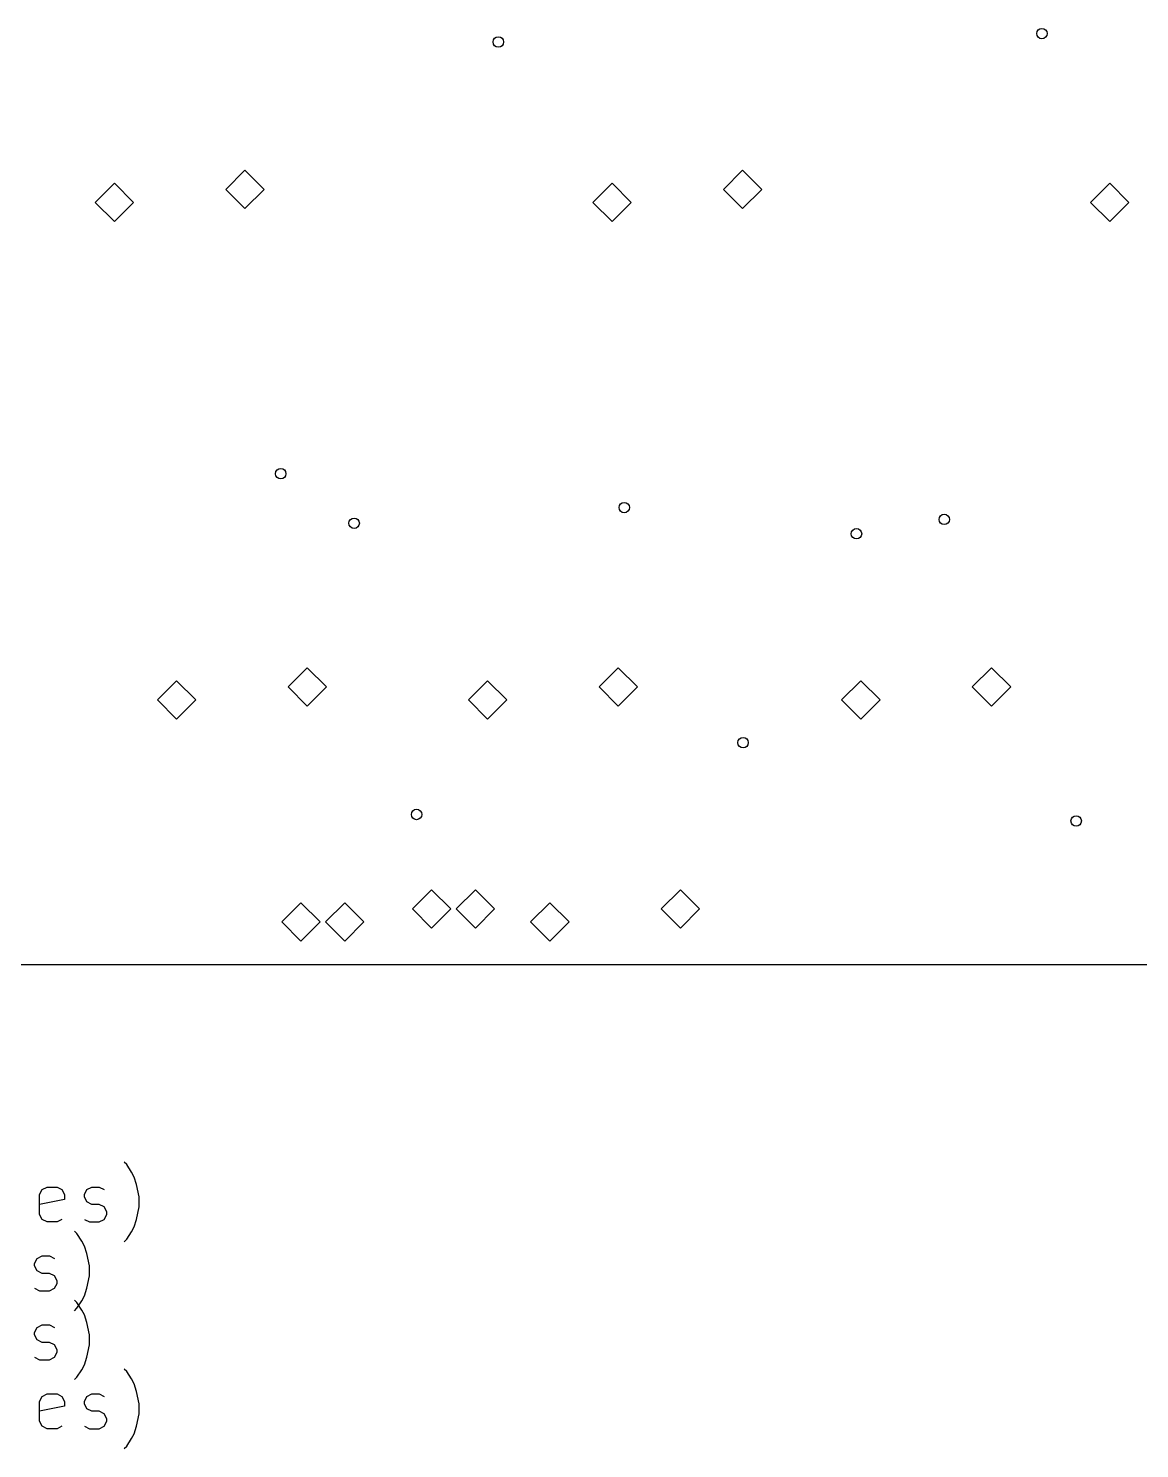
# Model space of a CAD drawing. Extents: x 0.1 to 14.8, y -5.9 to -0.7.
# Drawn here: x 1.984 to 3.659, y -5.887 to -3.746 of the extents above; entities that cross this region are included whole.
import ezdxf

# ---------------------------------------------------------------- set-up
doc = ezdxf.new("R2010")
doc.units = 0
doc.header["$MEASUREMENT"] = 0
doc.layers.add('BLACK', color=7, linetype='CONTINUOUS')

msp = doc.modelspace()

# ---------------------------------------------------------------- linework, layer by layer
at = {"layer": 'BLACK', "linetype": 'CONTINUOUS'}
for p, q in [((2.31033, -3.95984), (2.2814, -3.98878)), ((2.33927, -3.98878), (2.31033, -3.95984)), ((3.06033, -3.95984), (3.0314, -3.98878)), ((3.08927, -3.98878), (3.06033, -3.95984)), ((2.11348, -3.97953), (2.08455, -4.00846)), ((2.14242, -4.00846), (2.11348, -3.97953)), ((2.86348, -3.97953), (2.83455, -4.00846)), ((2.89242, -4.00846), (2.86348, -3.97953)), ((3.61348, -3.97953), (3.58455, -4.00846)), ((3.64242, -4.00846), (3.61348, -3.97953)), ((2.2814, -3.98878), (2.31033, -4.01772)), ((2.31033, -4.01772), (2.33927, -3.98878)), ((3.0314, -3.98878), (3.06033, -4.01772)), ((3.06033, -4.01772), (3.08927, -3.98878)), ((2.08455, -4.00846), (2.11348, -4.0374)), ((2.11348, -4.0374), (2.14242, -4.00846)), ((2.83455, -4.00846), (2.86348, -4.0374)), ((2.86348, -4.0374), (2.89242, -4.00846)), ((3.58455, -4.00846), (3.61348, -4.0374)), ((3.61348, -4.0374), (3.64242, -4.00846)), ((2.40408, -4.70984), (2.37515, -4.73878)), ((2.43302, -4.73878), (2.40408, -4.70984)), ((2.87283, -4.70984), (2.8439, -4.73878)), ((2.90177, -4.73878), (2.87283, -4.70984)), ((3.43533, -4.70984), (3.4064, -4.73878)), ((3.46427, -4.73878), (3.43533, -4.70984)), ((2.20723, -4.72953), (2.1783, -4.75846)), ((2.23617, -4.75846), (2.20723, -4.72953)), ((2.67598, -4.72953), (2.64705, -4.75846)), ((2.70492, -4.75846), (2.67598, -4.72953)), ((3.23848, -4.72953), (3.20955, -4.75846)), ((3.26742, -4.75846), (3.23848, -4.72953)), ((2.37515, -4.73878), (2.40408, -4.76772)), ((2.40408, -4.76772), (2.43302, -4.73878)), ((2.8439, -4.73878), (2.87283, -4.76772)), ((2.87283, -4.76772), (2.90177, -4.73878)), ((3.4064, -4.73878), (3.43533, -4.76772)), ((3.43533, -4.76772), (3.46427, -4.73878)), ((2.1783, -4.75846), (2.20723, -4.7874)), ((2.20723, -4.7874), (2.23617, -4.75846)), ((2.64705, -4.75846), (2.67598, -4.7874)), ((2.67598, -4.7874), (2.70492, -4.75846)), ((3.20955, -4.75846), (3.23848, -4.7874)), ((3.23848, -4.7874), (3.26742, -4.75846)), ((2.59158, -5.04449), (2.56265, -5.07343)), ((2.62052, -5.07343), (2.59158, -5.04449)), ((2.65748, -5.04449), (2.62854, -5.07343)), ((2.68642, -5.07343), (2.65748, -5.04449)), ((2.96658, -5.04449), (2.93765, -5.07343)), ((2.99552, -5.07343), (2.96658, -5.04449)), ((2.39473, -5.06417), (2.3658, -5.09311)), ((2.42367, -5.09311), (2.39473, -5.06417)), ((2.46063, -5.06417), (2.43169, -5.09311)), ((2.48957, -5.09311), (2.46063, -5.06417)), ((2.56265, -5.07343), (2.59158, -5.10236)), ((2.59158, -5.10236), (2.62052, -5.07343)), ((2.62854, -5.07343), (2.65748, -5.10236)), ((2.65748, -5.10236), (2.68642, -5.07343)), ((2.76973, -5.06417), (2.7408, -5.09311)), ((2.79867, -5.09311), (2.76973, -5.06417)), ((2.93765, -5.07343), (2.96658, -5.10236)), ((2.96658, -5.10236), (2.99552, -5.07343)), ((2.3658, -5.09311), (2.39473, -5.12205)), ((2.39473, -5.12205), (2.42367, -5.09311)), ((2.43169, -5.09311), (2.46063, -5.12205)), ((2.46063, -5.12205), (2.48957, -5.09311)), ((2.7408, -5.09311), (2.76973, -5.12205)), ((2.76973, -5.12205), (2.79867, -5.09311)), ((0.275591, -5.15748), (14.6457, -5.15748)), ((2.13203, -5.45903), (2.12828, -5.45528)), ((2.13953, -5.47028), (2.13203, -5.45903)), ((2.14328, -5.47777), (2.13953, -5.47028)), ((2.14703, -5.48902), (2.14328, -5.47777)), ((2.0008, -5.50402), (2.00455, -5.49652)), ((2.00455, -5.49652), (2.01205, -5.49277)), ((2.01205, -5.49277), (2.02704, -5.49277)), ((2.02704, -5.49277), (2.03454, -5.49652)), ((2.03454, -5.49652), (2.03829, -5.50402)), ((2.06829, -5.50402), (2.07204, -5.49652)), ((2.07204, -5.49652), (2.07954, -5.49277)), ((2.07954, -5.49277), (2.09079, -5.49277)), ((2.09079, -5.49277), (2.09828, -5.49652)), ((2.15078, -5.50777), (2.14703, -5.48902)), ((2.0008, -5.53402), (2.0008, -5.50402)), ((2.03829, -5.51152), (2.0008, -5.51902)), ((2.03829, -5.50402), (2.03829, -5.51152)), ((2.06829, -5.50777), (2.06829, -5.50402)), ((2.07204, -5.51527), (2.06829, -5.50777)), ((2.07954, -5.51902), (2.07204, -5.51527)), ((2.09079, -5.51902), (2.07954, -5.51902)), ((2.09828, -5.52277), (2.09079, -5.51902)), ((2.10203, -5.53027), (2.09828, -5.52277)), ((2.14703, -5.54152), (2.15078, -5.52277)), ((2.15078, -5.52277), (2.15078, -5.50777)), ((2.00455, -5.54152), (2.0008, -5.53402)), ((2.01205, -5.54527), (2.00455, -5.54152)), ((2.03454, -5.54152), (2.02704, -5.54527)), ((2.06829, -5.54152), (2.07579, -5.54527)), ((2.09079, -5.54527), (2.09828, -5.54152)), ((2.09828, -5.54152), (2.10203, -5.53402)), ((2.10203, -5.53402), (2.10203, -5.53027)), ((2.14328, -5.55277), (2.14703, -5.54152)), ((2.02704, -5.54527), (2.01205, -5.54527)), ((2.05704, -5.56296), (2.05329, -5.55921)), ((2.06454, -5.57421), (2.05704, -5.56296)), ((2.07579, -5.54527), (2.09079, -5.54527)), ((2.13203, -5.57151), (2.13953, -5.56026)), ((2.13953, -5.56026), (2.14328, -5.55277)), ((2.06829, -5.58171), (2.06454, -5.57421)), ((2.07204, -5.59296), (2.06829, -5.58171)), ((2.12828, -5.57526), (2.13203, -5.57151)), ((1.9933, -5.60796), (1.99705, -5.60046)), ((1.9933, -5.61171), (1.9933, -5.60796)), ((1.99705, -5.60046), (2.00455, -5.59671)), ((2.00455, -5.59671), (2.01579, -5.59671)), ((2.01579, -5.59671), (2.02329, -5.60046)), ((2.07579, -5.61171), (2.07204, -5.59296)), ((1.99705, -5.61921), (1.9933, -5.61171)), ((2.00455, -5.62296), (1.99705, -5.61921)), ((2.01579, -5.62296), (2.00455, -5.62296)), ((2.02329, -5.62671), (2.01579, -5.62296)), ((2.02704, -5.63421), (2.02329, -5.62671)), ((2.07204, -5.64545), (2.07579, -5.62671)), ((2.07579, -5.62671), (2.07579, -5.61171)), ((1.9933, -5.64545), (2.0008, -5.6492)), ((2.0008, -5.6492), (2.01579, -5.6492)), ((2.01579, -5.6492), (2.02329, -5.64545)), ((2.02329, -5.64545), (2.02704, -5.63795)), ((2.02704, -5.63795), (2.02704, -5.63421)), ((2.06829, -5.6567), (2.07204, -5.64545)), ((2.05704, -5.6669), (2.05329, -5.66315)), ((2.05704, -5.67545), (2.06454, -5.6642)), ((2.06454, -5.67815), (2.05704, -5.6669)), ((2.06454, -5.6642), (2.06829, -5.6567)), ((2.05329, -5.6792), (2.05704, -5.67545)), ((2.06829, -5.68565), (2.06454, -5.67815)), ((2.07204, -5.6969), (2.06829, -5.68565)), ((1.9933, -5.7119), (1.99705, -5.7044)), ((1.9933, -5.71564), (1.9933, -5.7119)), ((1.99705, -5.72314), (1.9933, -5.71564)), ((1.99705, -5.7044), (2.00455, -5.70065)), ((2.00455, -5.70065), (2.01579, -5.70065)), ((2.01579, -5.70065), (2.02329, -5.7044)), ((2.07579, -5.71564), (2.07204, -5.6969)), ((2.07579, -5.73064), (2.07579, -5.71564)), ((2.00455, -5.72689), (1.99705, -5.72314)), ((2.01579, -5.72689), (2.00455, -5.72689)), ((2.02329, -5.73064), (2.01579, -5.72689)), ((2.02704, -5.73814), (2.02329, -5.73064)), ((2.07204, -5.74939), (2.07579, -5.73064)), ((1.9933, -5.74939), (2.0008, -5.75314)), ((2.0008, -5.75314), (2.01579, -5.75314)), ((2.01579, -5.75314), (2.02329, -5.74939)), ((2.02329, -5.74939), (2.02704, -5.74189)), ((2.02704, -5.74189), (2.02704, -5.73814)), ((2.06829, -5.76064), (2.07204, -5.74939)), ((2.05329, -5.78314), (2.05704, -5.77939)), ((2.05704, -5.77939), (2.06454, -5.76814)), ((2.06454, -5.76814), (2.06829, -5.76064)), ((2.13203, -5.77084), (2.12828, -5.76709)), ((2.13953, -5.78209), (2.13203, -5.77084)), ((2.14328, -5.78959), (2.13953, -5.78209)), ((2.14703, -5.80083), (2.14328, -5.78959)), ((2.15078, -5.81958), (2.14703, -5.80083)), ((2.0008, -5.81583), (2.00455, -5.80833)), ((2.0008, -5.84583), (2.0008, -5.81583)), ((2.03829, -5.82333), (2.0008, -5.83083)), ((2.00455, -5.80833), (2.01205, -5.80458)), ((2.01205, -5.80458), (2.02704, -5.80458)), ((2.02704, -5.80458), (2.03454, -5.80833)), ((2.03454, -5.80833), (2.03829, -5.81583)), ((2.03829, -5.81583), (2.03829, -5.82333)), ((2.06829, -5.81583), (2.07204, -5.80833)), ((2.06829, -5.81958), (2.06829, -5.81583)), ((2.07204, -5.82708), (2.06829, -5.81958)), ((2.07204, -5.80833), (2.07954, -5.80458)), ((2.07954, -5.80458), (2.09079, -5.80458)), ((2.09079, -5.80458), (2.09828, -5.80833)), ((2.15078, -5.83458), (2.15078, -5.81958)), ((2.07954, -5.83083), (2.07204, -5.82708)), ((2.09079, -5.83083), (2.07954, -5.83083)), ((2.09828, -5.83458), (2.09079, -5.83083)), ((2.10203, -5.84208), (2.09828, -5.83458)), ((2.10203, -5.84583), (2.10203, -5.84208)), ((2.14703, -5.85333), (2.15078, -5.83458)), ((2.00455, -5.85333), (2.0008, -5.84583)), ((2.01205, -5.85708), (2.00455, -5.85333)), ((2.02704, -5.85708), (2.01205, -5.85708)), ((2.03454, -5.85333), (2.02704, -5.85708)), ((2.06829, -5.85333), (2.07579, -5.85708)), ((2.07579, -5.85708), (2.09079, -5.85708)), ((2.09079, -5.85708), (2.09828, -5.85333)), ((2.09828, -5.85333), (2.10203, -5.84583)), ((2.13953, -5.87208), (2.14328, -5.86458)), ((2.14328, -5.86458), (2.14703, -5.85333)), ((2.12828, -5.88707), (2.13203, -5.88332)), ((2.13203, -5.88332), (2.13953, -5.87208))]:
    msp.add_line(p, q, dxfattribs=at)
at = {"layer": 'BLACK'}
for centre in [(3.51142, -3.75394), (2.69213, -3.76654), (2.36417, -4.41732), (2.88189, -4.4685), (2.4748, -4.49213), (3.36417, -4.48622), (3.23189, -4.50787), (3.06102, -4.82283), (2.5689, -4.9311), (3.56299, -4.94094)]:
    msp.add_circle(centre, 0.007874, dxfattribs=at)

doc.saveas('drawing.dxf')
